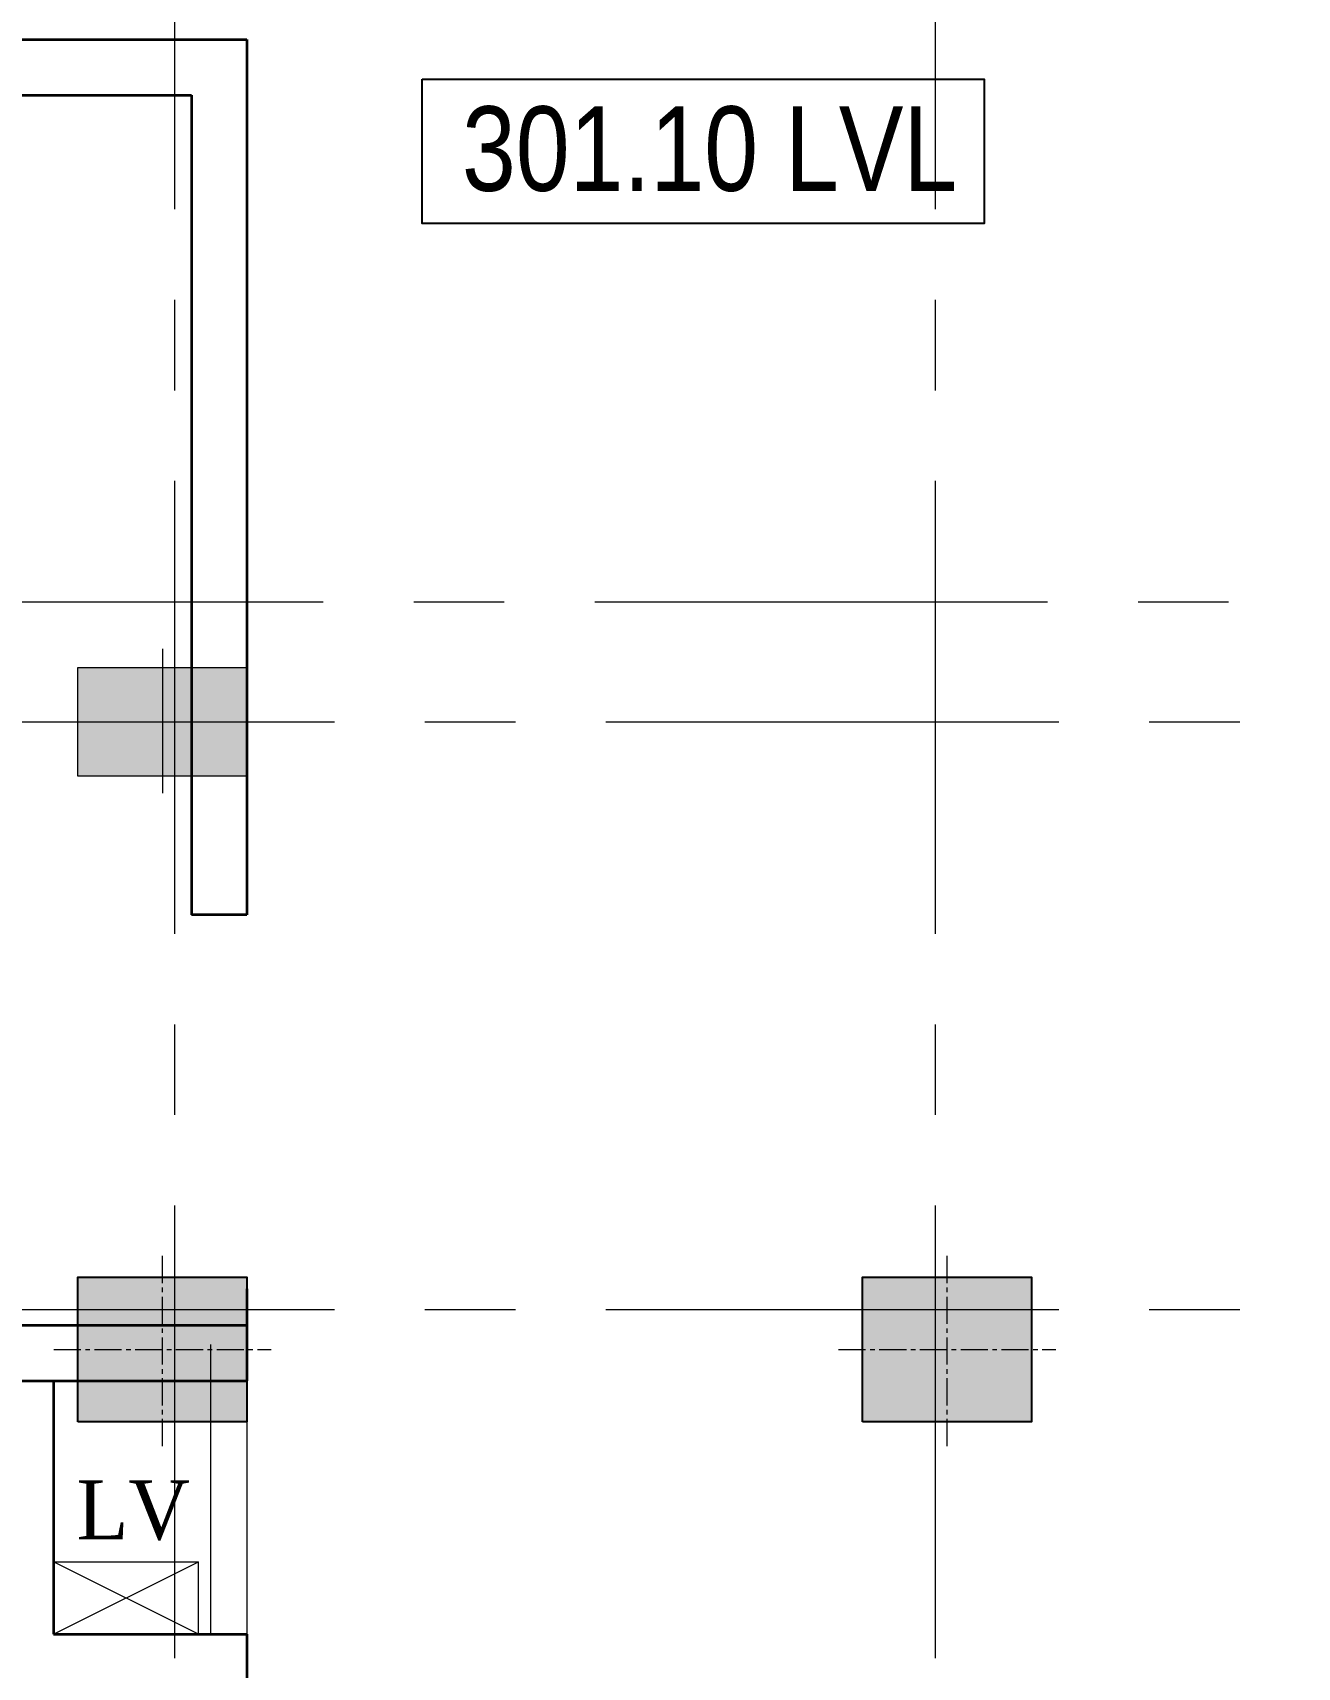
# Model space of a CAD drawing. Header units: inches. Extents: x 1789308 to 1948517, y 1504002 to 1708835.
# Drawn here: x 1904088 to 1905135, y 1666463 to 1667817 of the extents above; entities that cross this region are included whole.
import ezdxf

# ---------------------------------------------------------------- set-up
doc = ezdxf.new("R2010")
doc.units = ezdxf.units.IN
doc.header["$LTSCALE"] = 0.015
doc.header["$MEASUREMENT"] = 0
for name, pattern in [('$DDT_AUDIT_GENERATED_(C)', [0]), ('CENTER', [2, 1.25, -0.25, 0.25, -0.25]), ('CENTER2', [1.125, 0.75, -0.125, 0.125, -0.125])]:
    doc.linetypes.add(name, pattern=pattern)
for name, color, linetype, lineweight in [('A-CUT-OUT LINE', 8, 'Continuous', 15), ('CENTER LINE', 1, 'CENTER2', 18), ('COLUMN - HACTH - STR', 25, '$DDT_AUDIT_GENERATED_(C)', 15), ('COLUMN - STR', 6, 'Continuous', 15), ('ELE 3', 136, 'Continuous', 13), ('GRID - COLUMN - STR', 251, 'CENTER', 15), ('SECTION -  LINE - STR', 3, 'Continuous', 20), ('TEXT', 7, 'Continuous', 5), ('wall', 1, 'Continuous', 35)]:
    doc.layers.add(name, color=color, linetype=linetype, lineweight=lineweight)
doc.layers.add('LVL', color=50, linetype='Continuous')
doc.styles.add('arial', font='ARIALN.TTF')
doc.styles.add('Scale M 100', font='times.ttf', dxfattribs={"width": 0.95, "height": 350})

# ---------------------------------------------------------------- blocks, each defined once
blk = doc.blocks.new('COL 600X700')
at = {"layer": 'COLUMN - HACTH - STR', "ltscale": 100}
blk.add_hatch(color=256, dxfattribs=at).paths.add_polyline_path([(600, 0), (0, 0), (0, -700), (600, -700)])
at = {"layer": 'CENTER LINE', "color": 6, "ltscale": 10000}
for points in [[(300, 100), (300, -800)], [(-100, -350), (700, -350)]]:
    blk.add_lwpolyline(points, dxfattribs=at)
at = {"layer": 'COLUMN - STR', "linetype": 'Continuous', "lineweight": -3, "ltscale": 100}
blk.add_lwpolyline([(0, 0), (600, 0), (600, -700), (0, -700)], close=True, dxfattribs=at)
blk = doc.blocks.new('450X700')
at = {"layer": 'COLUMN - HACTH - STR'}
blk.add_hatch(color=256, dxfattribs=at).paths.add_polyline_path([(0, 0), (0, -700), (450, -700), (450, 0)])
at = {"layer": 'COLUMN - STR'}
for p, q in [((225, -773), (225, 59.2)), ((-77.2, -350), (520.4, -350))]:
    blk.add_line(p, q, dxfattribs=at)
blk.add_lwpolyline([(0, 0), (450, 0), (450, -700), (0, -700)], close=True, dxfattribs=at)
blk = doc.blocks.new('A$C1CC35E0C')
at = {"layer": 'A-CUT-OUT LINE', "linetype": 'Continuous', "ltscale": 100}
for p, q in [((75650.1, -30363.3), (76250.1, -30063.3)), ((76250.1, -30363.3), (75650.1, -30063.3)), ((75650.1, -30063.3), (76250.1, -30063.3)), ((76250.1, -30363.3), (76250.1, -30063.3))]:
    blk.add_line(p, q, dxfattribs=at)
at = {"layer": 'ELE 3', "linetype": 'Continuous', "ltscale": 100}
for p, q in [((76300.1, -29163.3), (76300.1, -30363.3)), ((76450.1, -29163.3), (76450.1, -30363.3))]:
    blk.add_line(p, q, dxfattribs=at)
at = {"layer": 'GRID - COLUMN - STR', "ltscale": 100000}
for p, q in [((76150.5, 4412.1), (76150.5, -69399.6)), ((79300.5, 4412.1), (79300.5, -69399.6)), ((-12108.7, -26089), (88195.3, -26089)), ((-12062.3, -26584.6), (88195.3, -26584.6)), ((-12062.3, -29018.7), (88195.3, -29018.7))]:
    blk.add_line(p, q, dxfattribs=at)
at = {"layer": 'LVL', "linetype": 'Continuous'}
blk.add_lwpolyline([(77176.1, -23923.8), (79504.5, -23923.8), (79504.5, -24522.4), (77176.1, -24522.4)], close=True, dxfattribs=at)
at = {"layer": 'wall'}
for p, q in [((72920.4, -23760.6), (76450.6, -23760.3)), ((76450.6, -23760.3), (76450.9, -27384.3)), ((73150.4, -23990.6), (76220.6, -23990.4)), ((76220.6, -23990.4), (76220.9, -27384.3)), ((76450.9, -27384.3), (76220.9, -27384.3)), ((76450.1, -28933.3), (76450.1, -29163.3)), ((68541.6, -29083.3), (76450.5, -29083.3)), ((69250.5, -29083.3), (76450.8, -29083.3)), ((76450.8, -29083.3), (76450.8, -29313.3)), ((69020.5, -29313.3), (76450.8, -29313.3)), ((75650.1, -29313.3), (75650.1, -30363.3)), ((75650.1, -29313.3), (76450.5, -29313.3)), ((75650.1, -30363.3), (76450.1, -30363.3)), ((76450.1, -30363.3), (76450.1, -30593.3))]:
    blk.add_line(p, q, dxfattribs=at)
at = {"layer": 'COLUMN - STR', "color": 2, "rotation": 270}
blk.add_blockref('450X700', (76450.8, -26359.6), dxfattribs=at)
at = {"layer": 'COLUMN - STR', "color": 1, "rotation": 90}
for p in [(75750.5, -29484.3), (79000.5, -29484.3)]:
    blk.add_blockref('COL 600X700', p, dxfattribs=at)
at = {"layer": 'LVL', "linetype": 'Continuous', "insert": (77341.3, -24391.7), "char_height": 350, "width": 2361.522, "attachment_point": 7, "style": 'arial'}
blk.add_mtext('301.10 LVL', dxfattribs=at)
at = {"layer": 'TEXT', "insert": (75745.4, -29725.6), "char_height": 245, "attachment_point": 1, "style": 'Scale M 100'}
blk.add_mtext_dynamic_manual_height_columns('LV', width=2203.297, gutter_width=625, heights=[0], dxfattribs=at)

msp = doc.modelspace()

# ---------------------------------------------------------------- block references
at = {"layer": 'SECTION -  LINE - STR', "xscale": 0.2, "yscale": 0.2, "zscale": 0.2}
msp.add_blockref('A$C1CC35E0C', (1888975.2, 1672563.4), dxfattribs=at)

doc.saveas('drawing.dxf')
